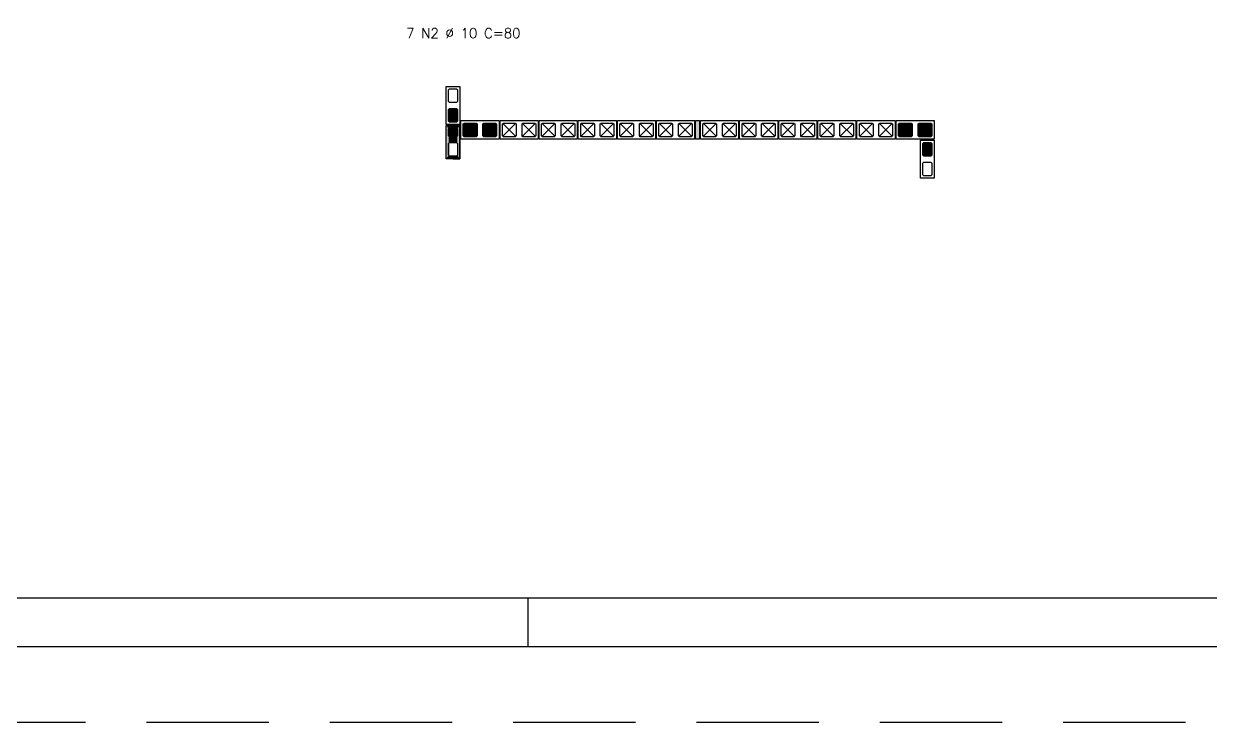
# Model space of a CAD drawing. Extents: x -1.9 to 86, y -1.6 to 60.9.
# Drawn here: x 36.79 to 61.06, y -1.56 to 12.74 of the extents above; entities that cross this region are included whole.
import ezdxf

# ---------------------------------------------------------------- set-up
doc = ezdxf.new("R2010")
doc.units = 0
doc.header["$MEASUREMENT"] = 0
doc.linetypes.add('ESTILO_TQS_0001', pattern=[0.45, 0.3, -0.15])
doc.linetypes.add('HIDDEN', pattern=[0.375, 0.25, -0.125])
doc.layers.get('0').update_dxf_attribs({"linetype": 'CONTINUOUS'})
doc.layers.get('Defpoints').update_dxf_attribs({"linetype": 'CONTINUOUS'})
for name, color, linetype in [('ARQ_FOLHA', 7, 'CONTINUOUS'), ('PENA_01', 1, 'CONTINUOUS'), ('PENA_02', 2, 'CONTINUOUS'), ('PENA_03', 3, 'CONTINUOUS'), ('PENA_11', 252, 'CONTINUOUS'), ('PENA_21', 100, 'CONTINUOUS'), ('PENA_25', 210, 'CONTINUOUS')]:
    doc.layers.add(name, color=color, linetype=linetype)
doc.styles.get("Standard").update_dxf_attribs({"font": 'ROMANS.SHX'})

# ---------------------------------------------------------------- blocks, each defined once
blk = doc.blocks.new('FOLHA A1 - 841 X 594')
at = {"layer": 'ARQ_FOLHA', "color": 1}
blk.add_line((-370, 10), (-370, 0), dxfattribs=at)
for points in [[(-841, 0), (0, 0), (0, 594), (-841, 594)], [(-816, 10), (-10, 10), (-10, 584), (-816, 584)]]:
    blk.add_lwpolyline(points, close=True, dxfattribs=at)
at = {"layer": 'Defpoints', "color": 8, "linetype": 'HIDDEN', "ltscale": 100}
blk.add_lwpolyline([(-860.5, 609.5), (-860.5, -15.5), (19.5, -15.5), (19.5, 609.5)], close=True, dxfattribs=at)
blk = doc.blocks.new('*U24')
blk.add_blockref('FOLHA A1 - 841 X 594', (0, 0))

msp = doc.modelspace()

# ---------------------------------------------------------------- linework, layer by layer
at = {"layer": 'PENA_01', "linetype": 'Continuous'}
for p, q in [((45.78855, 10.436918), (46.04855, 10.696918)), ((46.04855, 10.436918), (45.78855, 10.696918)), ((46.44855, 10.436918), (46.18855, 10.696918)), ((46.18855, 10.436918), (46.44855, 10.696918)), ((46.58855, 10.436918), (46.84855, 10.696918)), ((46.84855, 10.436918), (46.58855, 10.696918)), ((47.24855, 10.436918), (46.98855, 10.696918)), ((46.98855, 10.436918), (47.24855, 10.696918)), ((47.38855, 10.436918), (47.64855, 10.696918)), ((47.64855, 10.436918), (47.38855, 10.696918)), ((48.04855, 10.436918), (47.78855, 10.696918)), ((47.78855, 10.436918), (48.04855, 10.696918)), ((48.18855, 10.436918), (48.44855, 10.696918)), ((48.44855, 10.436918), (48.18855, 10.696918)), ((48.84855, 10.436918), (48.58855, 10.696918)), ((48.58855, 10.436918), (48.84855, 10.696918)), ((48.98855, 10.436918), (49.24855, 10.696918)), ((49.24855, 10.436918), (48.98855, 10.696918)), ((49.64855, 10.436918), (49.38855, 10.696918)), ((49.38855, 10.436918), (49.64855, 10.696918)), ((49.78855, 10.436918), (50.04855, 10.696918)), ((50.04855, 10.436918), (49.78855, 10.696918)), ((50.44855, 10.436918), (50.18855, 10.696918)), ((50.18855, 10.436918), (50.44855, 10.696918)), ((50.68855, 10.436918), (50.94855, 10.696918)), ((50.94855, 10.436918), (50.68855, 10.696918)), ((51.34855, 10.436918), (51.08855, 10.696918)), ((51.08855, 10.436918), (51.34855, 10.696918)), ((51.48855, 10.436918), (51.74855, 10.696918)), ((51.74855, 10.436918), (51.48855, 10.696918)), ((52.14855, 10.436918), (51.88855, 10.696918)), ((51.88855, 10.436918), (52.14855, 10.696918)), ((52.28855, 10.436918), (52.54855, 10.696918)), ((52.54855, 10.436918), (52.28855, 10.696918)), ((52.94855, 10.436918), (52.68855, 10.696918)), ((52.68855, 10.436918), (52.94855, 10.696918)), ((53.08855, 10.436918), (53.34855, 10.696918)), ((53.34855, 10.436918), (53.08855, 10.696918)), ((53.74855, 10.436918), (53.48855, 10.696918)), ((53.48855, 10.436918), (53.74855, 10.696918)), ((53.88855, 10.436918), (54.14855, 10.696918)), ((54.14855, 10.436918), (53.88855, 10.696918)), ((54.54855, 10.436918), (54.28855, 10.696918)), ((54.28855, 10.436918), (54.54855, 10.696918)), ((54.68855, 10.436918), (54.94855, 10.696918)), ((54.94855, 10.436918), (54.68855, 10.696918)), ((55.34855, 10.436918), (55.08855, 10.696918)), ((55.08855, 10.436918), (55.34855, 10.696918))]:
    msp.add_line(p, q, dxfattribs=at)
for points in [[(45.63855, 11.406918), (45.65855, 11.386918), (45.65855, 11.146918), (45.63855, 11.126918), (45.49855, 11.126918), (45.47855, 11.146918), (45.47855, 11.386918), (45.49855, 11.406918), (45.63855, 11.406918)], [(45.63855, 11.006918), (45.65855, 10.986918), (45.65855, 10.746918), (45.63855, 10.726918), (45.49855, 10.726918), (45.47855, 10.746918), (45.47855, 10.986918), (45.49855, 11.006918), (45.63855, 11.006918)], [(45.65855, 10.586918), (45.65855, 10.446918), (45.63855, 10.426918), (45.49855, 10.426918), (45.47855, 10.446918), (45.47855, 10.586918), (45.49855, 10.606918), (45.63855, 10.606918), (45.65855, 10.586918)], [(45.65855, 10.286918), (45.65855, 10.046918), (45.63855, 10.026918), (45.49855, 10.026918), (45.47855, 10.046918), (45.47855, 10.286918), (45.49855, 10.306918), (45.63855, 10.306918), (45.65855, 10.286918)], [(55.19855, 10.026918), (55.17855, 10.046918), (55.17855, 10.286918), (55.19855, 10.306918), (55.33855, 10.306918), (55.35855, 10.286918), (55.35855, 10.046918), (55.33855, 10.026918), (55.19855, 10.026918)], [(55.19855, 9.626918), (55.17855, 9.646918), (55.17855, 9.886918), (55.19855, 9.906918), (55.33855, 9.906918), (55.35855, 9.886918), (55.35855, 9.646918), (55.33855, 9.626918), (55.19855, 9.626918)]]:
    msp.add_lwpolyline(points, dxfattribs=at)
at = {"layer": 'PENA_02', "linetype": 'Continuous'}
for points in [[(45.70855, 11.456918), (45.70855, 10.676918), (45.42855, 10.676918), (45.42855, 11.456918), (45.70855, 11.456918)], [(45.72855, 10.756918), (46.50855, 10.756918), (46.50855, 10.376918), (45.72855, 10.376918), (45.72855, 10.756918)], [(46.52855, 10.756918), (47.30855, 10.756918), (47.30855, 10.376918), (46.52855, 10.376918), (46.52855, 10.756918)], [(47.32855, 10.756918), (48.10855, 10.756918), (48.10855, 10.376918), (47.32855, 10.376918), (47.32855, 10.756918)], [(48.12855, 10.756918), (48.90855, 10.756918), (48.90855, 10.376918), (48.12855, 10.376918), (48.12855, 10.756918)], [(48.92855, 10.756918), (49.70855, 10.756918), (49.70855, 10.376918), (48.92855, 10.376918), (48.92855, 10.756918)], [(49.72855, 10.756918), (50.50855, 10.756918), (50.50855, 10.376918), (49.72855, 10.376918), (49.72855, 10.756918)], [(50.60855, 10.376918), (50.52855, 10.376918), (50.52855, 10.756918), (50.60855, 10.756918), (50.60855, 10.376918)], [(50.62855, 10.756918), (51.40855, 10.756918), (51.40855, 10.376918), (50.62855, 10.376918), (50.62855, 10.756918)], [(51.42855, 10.756918), (52.20855, 10.756918), (52.20855, 10.376918), (51.42855, 10.376918), (51.42855, 10.756918)], [(52.22855, 10.756918), (53.00855, 10.756918), (53.00855, 10.376918), (52.22855, 10.376918), (52.22855, 10.756918)], [(53.02855, 10.756918), (53.80855, 10.756918), (53.80855, 10.376918), (53.02855, 10.376918), (53.02855, 10.756918)], [(53.82855, 10.756918), (54.60855, 10.756918), (54.60855, 10.376918), (53.82855, 10.376918), (53.82855, 10.756918)], [(54.62855, 10.756918), (55.40855, 10.756918), (55.40855, 10.376918), (54.62855, 10.376918), (54.62855, 10.756918)], [(45.70855, 10.656918), (45.70855, 9.976918), (45.42855, 9.976918), (45.42855, 10.656918), (45.70855, 10.656918)], [(55.12855, 9.576918), (55.12855, 10.356918), (55.40855, 10.356918), (55.40855, 9.576918), (55.12855, 9.576918)]]:
    msp.add_lwpolyline(points, dxfattribs=at)
at = {"layer": 'PENA_02', "linetype": 'ESTILO_TQS_0001'}
for points in [[(45.77855, 10.686918), (45.79855, 10.706918), (46.03855, 10.706918), (46.05855, 10.686918), (46.05855, 10.446918), (46.03855, 10.426918), (45.79855, 10.426918), (45.77855, 10.446918), (45.77855, 10.686918)], [(46.17855, 10.686918), (46.19855, 10.706918), (46.43855, 10.706918), (46.45855, 10.686918), (46.45855, 10.446918), (46.43855, 10.426918), (46.19855, 10.426918), (46.17855, 10.446918), (46.17855, 10.686918)], [(46.57855, 10.686918), (46.59855, 10.706918), (46.83855, 10.706918), (46.85855, 10.686918), (46.85855, 10.446918), (46.83855, 10.426918), (46.59855, 10.426918), (46.57855, 10.446918), (46.57855, 10.686918)], [(46.97855, 10.686918), (46.99855, 10.706918), (47.23855, 10.706918), (47.25855, 10.686918), (47.25855, 10.446918), (47.23855, 10.426918), (46.99855, 10.426918), (46.97855, 10.446918), (46.97855, 10.686918)], [(47.37855, 10.686918), (47.39855, 10.706918), (47.63855, 10.706918), (47.65855, 10.686918), (47.65855, 10.446918), (47.63855, 10.426918), (47.39855, 10.426918), (47.37855, 10.446918), (47.37855, 10.686918)], [(47.77855, 10.686918), (47.79855, 10.706918), (48.03855, 10.706918), (48.05855, 10.686918), (48.05855, 10.446918), (48.03855, 10.426918), (47.79855, 10.426918), (47.77855, 10.446918), (47.77855, 10.686918)], [(48.17855, 10.686918), (48.19855, 10.706918), (48.43855, 10.706918), (48.45855, 10.686918), (48.45855, 10.446918), (48.43855, 10.426918), (48.19855, 10.426918), (48.17855, 10.446918), (48.17855, 10.686918)], [(48.57855, 10.686918), (48.59855, 10.706918), (48.83855, 10.706918), (48.85855, 10.686918), (48.85855, 10.446918), (48.83855, 10.426918), (48.59855, 10.426918), (48.57855, 10.446918), (48.57855, 10.686918)], [(48.97855, 10.686918), (48.99855, 10.706918), (49.23855, 10.706918), (49.25855, 10.686918), (49.25855, 10.446918), (49.23855, 10.426918), (48.99855, 10.426918), (48.97855, 10.446918), (48.97855, 10.686918)], [(49.37855, 10.686918), (49.39855, 10.706918), (49.63855, 10.706918), (49.65855, 10.686918), (49.65855, 10.446918), (49.63855, 10.426918), (49.39855, 10.426918), (49.37855, 10.446918), (49.37855, 10.686918)], [(49.77855, 10.686918), (49.79855, 10.706918), (50.03855, 10.706918), (50.05855, 10.686918), (50.05855, 10.446918), (50.03855, 10.426918), (49.79855, 10.426918), (49.77855, 10.446918), (49.77855, 10.686918)], [(50.17855, 10.686918), (50.19855, 10.706918), (50.43855, 10.706918), (50.45855, 10.686918), (50.45855, 10.446918), (50.43855, 10.426918), (50.19855, 10.426918), (50.17855, 10.446918), (50.17855, 10.686918)], [(50.67855, 10.686918), (50.69855, 10.706918), (50.93855, 10.706918), (50.95855, 10.686918), (50.95855, 10.446918), (50.93855, 10.426918), (50.69855, 10.426918), (50.67855, 10.446918), (50.67855, 10.686918)], [(51.07855, 10.686918), (51.09855, 10.706918), (51.33855, 10.706918), (51.35855, 10.686918), (51.35855, 10.446918), (51.33855, 10.426918), (51.09855, 10.426918), (51.07855, 10.446918), (51.07855, 10.686918)], [(51.47855, 10.686918), (51.49855, 10.706918), (51.73855, 10.706918), (51.75855, 10.686918), (51.75855, 10.446918), (51.73855, 10.426918), (51.49855, 10.426918), (51.47855, 10.446918), (51.47855, 10.686918)], [(51.87855, 10.686918), (51.89855, 10.706918), (52.13855, 10.706918), (52.15855, 10.686918), (52.15855, 10.446918), (52.13855, 10.426918), (51.89855, 10.426918), (51.87855, 10.446918), (51.87855, 10.686918)], [(52.27855, 10.686918), (52.29855, 10.706918), (52.53855, 10.706918), (52.55855, 10.686918), (52.55855, 10.446918), (52.53855, 10.426918), (52.29855, 10.426918), (52.27855, 10.446918), (52.27855, 10.686918)], [(52.67855, 10.686918), (52.69855, 10.706918), (52.93855, 10.706918), (52.95855, 10.686918), (52.95855, 10.446918), (52.93855, 10.426918), (52.69855, 10.426918), (52.67855, 10.446918), (52.67855, 10.686918)], [(53.07855, 10.686918), (53.09855, 10.706918), (53.33855, 10.706918), (53.35855, 10.686918), (53.35855, 10.446918), (53.33855, 10.426918), (53.09855, 10.426918), (53.07855, 10.446918), (53.07855, 10.686918)], [(53.47855, 10.686918), (53.49855, 10.706918), (53.73855, 10.706918), (53.75855, 10.686918), (53.75855, 10.446918), (53.73855, 10.426918), (53.49855, 10.426918), (53.47855, 10.446918), (53.47855, 10.686918)], [(53.87855, 10.686918), (53.89855, 10.706918), (54.13855, 10.706918), (54.15855, 10.686918), (54.15855, 10.446918), (54.13855, 10.426918), (53.89855, 10.426918), (53.87855, 10.446918), (53.87855, 10.686918)], [(54.27855, 10.686918), (54.29855, 10.706918), (54.53855, 10.706918), (54.55855, 10.686918), (54.55855, 10.446918), (54.53855, 10.426918), (54.29855, 10.426918), (54.27855, 10.446918), (54.27855, 10.686918)], [(54.67855, 10.686918), (54.69855, 10.706918), (54.93855, 10.706918), (54.95855, 10.686918), (54.95855, 10.446918), (54.93855, 10.426918), (54.69855, 10.426918), (54.67855, 10.446918), (54.67855, 10.686918)], [(55.07855, 10.686918), (55.09855, 10.706918), (55.33855, 10.706918), (55.35855, 10.686918), (55.35855, 10.446918), (55.33855, 10.426918), (55.09855, 10.426918), (55.07855, 10.446918), (55.07855, 10.686918)]]:
    msp.add_lwpolyline(points, dxfattribs=at)
at = {"layer": 'PENA_03', "linetype": 'Continuous'}
for points in [[(45.49855, 10.726918), (45.47855, 10.746918), (45.47855, 10.986918), (45.49855, 11.006918), (45.63855, 11.006918), (45.65855, 10.986918), (45.65855, 10.746918), (45.63855, 10.726918), (45.49855, 10.726918)], [(46.05855, 10.446918), (46.03855, 10.426918), (45.79855, 10.426918), (45.77855, 10.446918), (45.77855, 10.686918), (45.79855, 10.706918), (46.03855, 10.706918), (46.05855, 10.686918), (46.05855, 10.446918)], [(46.45855, 10.446918), (46.43855, 10.426918), (46.19855, 10.426918), (46.17855, 10.446918), (46.17855, 10.686918), (46.19855, 10.706918), (46.43855, 10.706918), (46.45855, 10.686918), (46.45855, 10.446918)], [(54.95855, 10.446918), (54.93855, 10.426918), (54.69855, 10.426918), (54.67855, 10.446918), (54.67855, 10.686918), (54.69855, 10.706918), (54.93855, 10.706918), (54.95855, 10.686918), (54.95855, 10.446918)], [(55.35855, 10.446918), (55.33855, 10.426918), (55.09855, 10.426918), (55.07855, 10.446918), (55.07855, 10.686918), (55.09855, 10.706918), (55.33855, 10.706918), (55.35855, 10.686918), (55.35855, 10.446918)], [(45.65855, 10.446918), (45.63855, 10.426918), (45.49855, 10.426918), (45.47855, 10.446918), (45.47855, 10.586918), (45.49855, 10.606918), (45.63855, 10.606918), (45.65855, 10.586918), (45.65855, 10.446918)], [(55.19855, 10.026918), (55.17855, 10.046918), (55.17855, 10.286918), (55.19855, 10.306918), (55.33855, 10.306918), (55.35855, 10.286918), (55.35855, 10.046918), (55.33855, 10.026918), (55.19855, 10.026918)]]:
    msp.add_lwpolyline(points, dxfattribs=at)
for centre in [(45.56855, 10.866918), (45.56855, 10.516918), (45.91855, 10.566918), (46.31855, 10.566918), (54.81855, 10.566918), (55.21855, 10.566918), (55.26855, 10.166918)]:
    msp.add_circle(centre, 0.04, dxfattribs=at)
for points in [[(45.60855, 10.866918), (45.54855, 10.901559), (45.530962, 10.880599)], [(45.60855, 10.866918), (45.530962, 10.880599), (45.530962, 10.853237)], [(45.60855, 10.866918), (45.530962, 10.853237), (45.54855, 10.832277)], [(45.60855, 10.866918), (45.575496, 10.906311), (45.54855, 10.901559)], [(45.60855, 10.866918), (45.54855, 10.832277), (45.575496, 10.827526)], [(45.60855, 10.866918), (45.599192, 10.89263), (45.575496, 10.906311)], [(45.60855, 10.866918), (45.575496, 10.827526), (45.599192, 10.841207)], [(45.60855, 10.866918), (45.599192, 10.841207), (45.60855, 10.866918)], [(45.60855, 10.516918), (45.54855, 10.551559), (45.530962, 10.530599)], [(45.60855, 10.516918), (45.530962, 10.530599), (45.530962, 10.503237)], [(45.60855, 10.516918), (45.530962, 10.503237), (45.54855, 10.482277)], [(45.60855, 10.516918), (45.575496, 10.556311), (45.54855, 10.551559)], [(45.60855, 10.516918), (45.54855, 10.482277), (45.575496, 10.477526)], [(45.60855, 10.516918), (45.599192, 10.54263), (45.575496, 10.556311)], [(45.60855, 10.516918), (45.575496, 10.477526), (45.599192, 10.491207)], [(45.60855, 10.516918), (45.599192, 10.491207), (45.60855, 10.516918)], [(45.95855, 10.566918), (45.89855, 10.601559), (45.880962, 10.580599)], [(45.95855, 10.566918), (45.880962, 10.580599), (45.880962, 10.553237)], [(45.95855, 10.566918), (45.880962, 10.553237), (45.89855, 10.532277)], [(45.95855, 10.566918), (45.925496, 10.606311), (45.89855, 10.601559)], [(45.95855, 10.566918), (45.89855, 10.532277), (45.925496, 10.527526)], [(45.95855, 10.566918), (45.949192, 10.59263), (45.925496, 10.606311)], [(45.95855, 10.566918), (45.925496, 10.527526), (45.949192, 10.541207)], [(45.95855, 10.566918), (45.949192, 10.541207), (45.95855, 10.566918)], [(46.35855, 10.566918), (46.29855, 10.601559), (46.280962, 10.580599)], [(46.35855, 10.566918), (46.280962, 10.580599), (46.280962, 10.553237)], [(46.35855, 10.566918), (46.280962, 10.553237), (46.29855, 10.532277)], [(46.35855, 10.566918), (46.325496, 10.606311), (46.29855, 10.601559)], [(46.35855, 10.566918), (46.29855, 10.532277), (46.325496, 10.527526)], [(46.35855, 10.566918), (46.349192, 10.59263), (46.325496, 10.606311)], [(46.35855, 10.566918), (46.325496, 10.527526), (46.349192, 10.541207)], [(46.35855, 10.566918), (46.349192, 10.541207), (46.35855, 10.566918)], [(54.85855, 10.566918), (54.79855, 10.601559), (54.780962, 10.580599)], [(54.85855, 10.566918), (54.780962, 10.580599), (54.780962, 10.553237)], [(54.85855, 10.566918), (54.780962, 10.553237), (54.79855, 10.532277)], [(54.85855, 10.566918), (54.825496, 10.606311), (54.79855, 10.601559)], [(54.85855, 10.566918), (54.79855, 10.532277), (54.825496, 10.527526)], [(54.85855, 10.566918), (54.849192, 10.59263), (54.825496, 10.606311)], [(54.85855, 10.566918), (54.825496, 10.527526), (54.849192, 10.541207)], [(54.85855, 10.566918), (54.849192, 10.541207), (54.85855, 10.566918)], [(55.25855, 10.566918), (55.19855, 10.601559), (55.180962, 10.580599)], [(55.25855, 10.566918), (55.180962, 10.580599), (55.180962, 10.553237)], [(55.25855, 10.566918), (55.180962, 10.553237), (55.19855, 10.532277)], [(55.25855, 10.566918), (55.225496, 10.606311), (55.19855, 10.601559)], [(55.25855, 10.566918), (55.19855, 10.532277), (55.225496, 10.527526)], [(55.25855, 10.566918), (55.249192, 10.59263), (55.225496, 10.606311)], [(55.25855, 10.566918), (55.225496, 10.527526), (55.249192, 10.541207)], [(55.25855, 10.566918), (55.249192, 10.541207), (55.25855, 10.566918)], [(55.30855, 10.166918), (55.24855, 10.201559), (55.230962, 10.180599)], [(55.30855, 10.166918), (55.275496, 10.206311), (55.24855, 10.201559)], [(55.30855, 10.166918), (55.299192, 10.19263), (55.275496, 10.206311)], [(55.30855, 10.166918), (55.230962, 10.180599), (55.230962, 10.153237)], [(55.30855, 10.166918), (55.230962, 10.153237), (55.24855, 10.132277)], [(55.30855, 10.166918), (55.24855, 10.132277), (55.275496, 10.127526)], [(55.30855, 10.166918), (55.275496, 10.127526), (55.299192, 10.141207)], [(55.30855, 10.166918), (55.299192, 10.141207), (55.30855, 10.166918)]]:
    msp.add_solid(points, dxfattribs=at)
at = {"layer": 'PENA_11', "linetype": 'Continuous'}
for points in [[(45.49855, 10.726918), (45.47855, 10.986918), (45.49855, 11.006918)], [(45.49855, 10.726918), (45.47855, 10.746918), (45.47855, 10.986918)], [(45.49855, 10.726918), (45.49855, 11.006918), (45.63855, 11.006918)], [(45.49855, 10.726918), (45.63855, 11.006918), (45.65855, 10.986918)], [(45.49855, 10.726918), (45.65855, 10.986918), (45.65855, 10.746918)], [(45.49855, 10.726918), (45.65855, 10.746918), (45.63855, 10.726918)], [(45.49855, 10.726918), (45.63855, 10.726918), (45.49855, 10.726918)], [(46.05855, 10.446918), (45.77855, 10.686918), (45.79855, 10.706918)], [(46.05855, 10.446918), (45.77855, 10.446918), (45.77855, 10.686918)], [(46.05855, 10.446918), (45.79855, 10.706918), (46.03855, 10.706918)], [(46.05855, 10.446918), (46.03855, 10.706918), (46.05855, 10.686918)], [(46.05855, 10.446918), (46.05855, 10.686918), (46.05855, 10.446918)], [(46.45855, 10.446918), (46.17855, 10.686918), (46.19855, 10.706918)], [(46.45855, 10.446918), (46.17855, 10.446918), (46.17855, 10.686918)], [(46.45855, 10.446918), (46.19855, 10.706918), (46.43855, 10.706918)], [(46.45855, 10.446918), (46.43855, 10.706918), (46.45855, 10.686918)], [(46.45855, 10.446918), (46.45855, 10.686918), (46.45855, 10.446918)], [(54.95855, 10.446918), (54.67855, 10.686918), (54.69855, 10.706918)], [(54.95855, 10.446918), (54.67855, 10.446918), (54.67855, 10.686918)], [(54.95855, 10.446918), (54.69855, 10.706918), (54.93855, 10.706918)], [(54.95855, 10.446918), (54.93855, 10.706918), (54.95855, 10.686918)], [(54.95855, 10.446918), (54.95855, 10.686918), (54.95855, 10.446918)], [(55.35855, 10.446918), (55.07855, 10.686918), (55.09855, 10.706918)], [(55.35855, 10.446918), (55.07855, 10.446918), (55.07855, 10.686918)], [(55.35855, 10.446918), (55.09855, 10.706918), (55.33855, 10.706918)], [(55.35855, 10.446918), (55.33855, 10.706918), (55.35855, 10.686918)], [(55.35855, 10.446918), (55.35855, 10.686918), (55.35855, 10.446918)], [(45.65855, 10.446918), (45.47855, 10.586918), (45.49855, 10.606918)], [(45.65855, 10.446918), (45.47855, 10.446918), (45.47855, 10.586918)], [(45.65855, 10.446918), (45.49855, 10.426918), (45.47855, 10.446918)], [(45.65855, 10.446918), (45.49855, 10.606918), (45.63855, 10.606918)], [(45.65855, 10.446918), (45.63855, 10.426918), (45.49855, 10.426918)], [(45.65855, 10.446918), (45.63855, 10.606918), (45.65855, 10.586918)], [(45.65855, 10.446918), (45.65855, 10.586918), (45.65855, 10.446918)], [(46.05855, 10.446918), (45.79855, 10.426918), (45.77855, 10.446918)], [(46.05855, 10.446918), (46.03855, 10.426918), (45.79855, 10.426918)], [(46.45855, 10.446918), (46.19855, 10.426918), (46.17855, 10.446918)], [(46.45855, 10.446918), (46.43855, 10.426918), (46.19855, 10.426918)], [(54.95855, 10.446918), (54.69855, 10.426918), (54.67855, 10.446918)], [(54.95855, 10.446918), (54.93855, 10.426918), (54.69855, 10.426918)], [(55.35855, 10.446918), (55.09855, 10.426918), (55.07855, 10.446918)], [(55.35855, 10.446918), (55.33855, 10.426918), (55.09855, 10.426918)], [(55.19855, 10.026918), (55.17855, 10.286918), (55.19855, 10.306918)], [(55.19855, 10.026918), (55.17855, 10.046918), (55.17855, 10.286918)], [(55.19855, 10.026918), (55.19855, 10.306918), (55.33855, 10.306918)], [(55.19855, 10.026918), (55.33855, 10.306918), (55.35855, 10.286918)], [(55.19855, 10.026918), (55.35855, 10.286918), (55.35855, 10.046918)], [(55.19855, 10.026918), (55.35855, 10.046918), (55.33855, 10.026918)], [(55.19855, 10.026918), (55.33855, 10.026918), (55.19855, 10.026918)]]:
    msp.add_solid(points, dxfattribs=at)
at = {"layer": 'PENA_21', "linetype": 'Continuous'}
for points in [[(45.56855, 10.656918), (45.56855, 10.606918), (45.49855, 10.606918), (45.47855, 10.586918), (45.47855, 10.446918), (45.49855, 10.426918), (45.56855, 10.426918), (45.56855, 10.306918), (45.49855, 10.306918), (45.47855, 10.286918), (45.47855, 10.046918), (45.49855, 10.026918), (45.56855, 10.026918), (45.56855, 9.976918), (45.42855, 9.976918), (45.42855, 10.656918), (45.56855, 10.656918)], [(45.56855, 10.656918), (45.56855, 10.606918), (45.63855, 10.606918), (45.65855, 10.586918), (45.65855, 10.446918), (45.63855, 10.426918), (45.56855, 10.426918), (45.56855, 10.306918), (45.63855, 10.306918), (45.65855, 10.286918), (45.65855, 10.046918), (45.63855, 10.026918), (45.56855, 10.026918), (45.56855, 9.976918), (45.70855, 9.976918), (45.70855, 10.656918), (45.56855, 10.656918)]]:
    msp.add_lwpolyline(points, dxfattribs=at)
for points in [[(45.49855, 10.606918), (45.47855, 10.586918), (45.42855, 10.656918)], [(45.49855, 10.606918), (45.42855, 10.656918), (45.56855, 10.656918)], [(45.42855, 10.656918), (45.47855, 10.586918), (45.42855, 9.976918)], [(45.42855, 9.976918), (45.47855, 10.586918), (45.47855, 10.046918)], [(45.47855, 10.046918), (45.47855, 10.586918), (45.47855, 10.446918)], [(45.47855, 10.046918), (45.47855, 10.286918), (45.47855, 10.446918)], [(45.49855, 10.426918), (45.47855, 10.286918), (45.47855, 10.446918)], [(45.49855, 10.606918), (45.56855, 10.656918), (45.56855, 10.606918)], [(45.70855, 10.656918), (45.56855, 10.656918), (45.63855, 10.606918)], [(45.63855, 10.606918), (45.56855, 10.656918), (45.56855, 10.606918)], [(45.65855, 10.586918), (45.70855, 10.656918), (45.63855, 10.606918)], [(45.63855, 10.426918), (45.65855, 10.286918), (45.65855, 10.446918)], [(45.70855, 9.976918), (45.70855, 10.656918), (45.65855, 10.586918)], [(45.65855, 10.446918), (45.70855, 9.976918), (45.65855, 10.586918)], [(45.65855, 10.286918), (45.70855, 9.976918), (45.65855, 10.446918)], [(45.49855, 10.426918), (45.49855, 10.306918), (45.47855, 10.286918)], [(45.56855, 10.426918), (45.49855, 10.306918), (45.49855, 10.426918)], [(45.56855, 10.426918), (45.56855, 10.306918), (45.49855, 10.306918)], [(45.56855, 10.426918), (45.63855, 10.306918), (45.63855, 10.426918)], [(45.56855, 10.426918), (45.56855, 10.306918), (45.63855, 10.306918)], [(45.63855, 10.306918), (45.65855, 10.286918), (45.63855, 10.426918)], [(45.65855, 10.286918), (45.65855, 10.046918), (45.70855, 9.976918)], [(45.49855, 10.026918), (45.42855, 9.976918), (45.47855, 10.046918)], [(45.56855, 9.976918), (45.42855, 9.976918), (45.49855, 10.026918)], [(45.56855, 10.026918), (45.56855, 9.976918), (45.49855, 10.026918)], [(45.63855, 10.026918), (45.56855, 10.026918), (45.70855, 9.976918)], [(45.56855, 10.026918), (45.56855, 9.976918), (45.70855, 9.976918)], [(45.65855, 10.046918), (45.63855, 10.026918), (45.70855, 9.976918)]]:
    msp.add_solid(points, dxfattribs=at)
at = {"layer": 'PENA_25', "linetype": 'Continuous'}
msp.add_lwpolyline([(50.60855, 10.376918), (50.52855, 10.376918), (50.52855, 10.756918), (50.60855, 10.756918), (50.60855, 10.376918)], dxfattribs=at)
for points in [[(50.60855, 10.376918), (50.52855, 10.376918), (50.52855, 10.756918)], [(50.60855, 10.376918), (50.52855, 10.756918), (50.60855, 10.756918)], [(50.60855, 10.376918), (50.60855, 10.756918), (50.60855, 10.376918)]]:
    msp.add_solid(points, dxfattribs=at)

# ---------------------------------------------------------------- block references
at = {"xscale": 0.09999999999999938, "yscale": 0.09999999999999938, "zscale": 0.09999999999999938}
msp.add_blockref('*U24', (84.1, -0.0075), dxfattribs=at)

# ---------------------------------------------------------------- texts
at = {"layer": 'PENA_03', "linetype": 'Continuous'}
msp.add_text('7 N2 %%c 10 C=80', height=0.2, dxfattribs=at).set_placement((44.607998, 12.445107))

doc.saveas('drawing.dxf')
